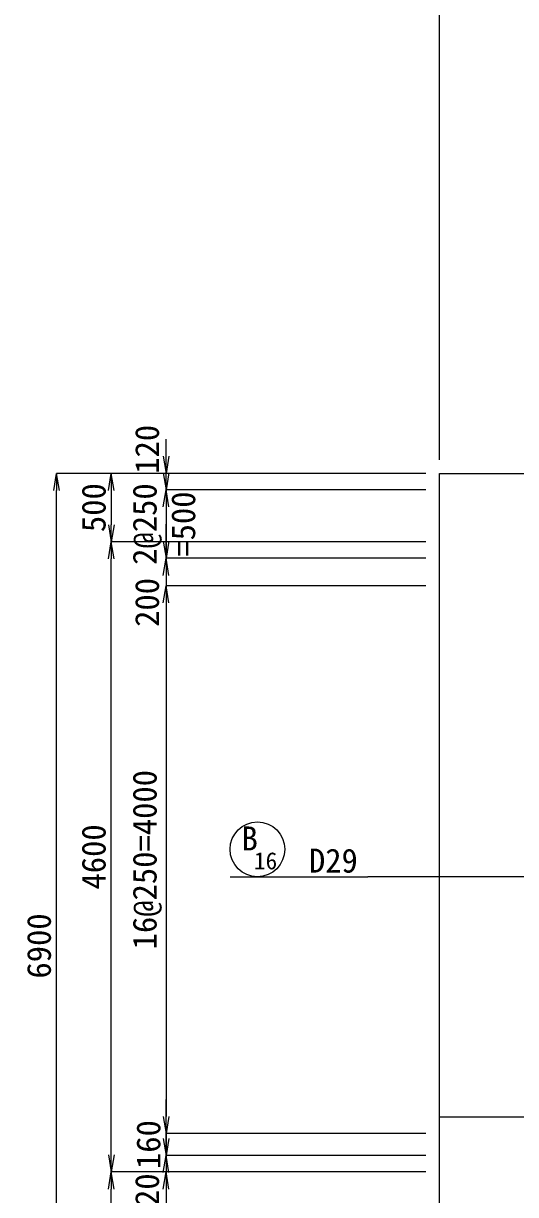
# Model space of a CAD drawing. Header units: millimetres. Extents: x 169470 to 758170, y -17820 to 11880.
# Drawn here: x 268811 to 272408, y -3291 to 5260 of the extents above; entities that cross this region are included whole.
import ezdxf
from ezdxf.enums import TextEntityAlignment as Align

# ---------------------------------------------------------------- set-up
doc = ezdxf.new("R2010")
doc.units = ezdxf.units.MM
doc.header["$LTSCALE"] = 50
doc.header["$PDSIZE"] = 300
doc.layers.get('Defpoints').update_dxf_attribs({"color": 151})
for name, color, linetype, lineweight in [('D-BGD', 7, 'Continuous', 13), ('D-STR-DIM', 7, 'Continuous', 13), ('D-STR-HTXT', 7, 'Continuous', 13), ('D-STR-TXT', 7, 'Continuous', 13)]:
    doc.layers.add(name, color=color, linetype=linetype, lineweight=lineweight)
doc.styles.add('MS ゴシック', font='MS Gothic.ttf')
doc.styles.add('YOKO_GOTHIC', font='MS Gothic.ttf')
doc.dimstyles.new('DIM-50', dxfattribs={"dimscale": 50, "dimtxt": 3.5, "dimasz": 2.5, "dimexe": 0, "dimexo": 2, "dimgap": 0.8, "dimtad": 1, "dimdec": 0, "dimzin": 1, "dimdsep": 46, "dimtxsty": 'MS ゴシック', "dimblk": 'OPEN', "dimcen": 0.1, "dimclrd": 256, "dimclre": 256, "dimclrt": 256, "dimaunit": 1, "dimadec": 3, "dimazin": 0, "dimtfac": 1, "dimtdec": 0, "dimtix": 1, "dimtmove": 2, "dimatfit": 3, "dimldrblk": 'OPEN', "dimfxl": 1, "dimlwd": -1, "dimlwe": -1, "dimarcsym": 2})
doc.dimstyles.new('S50', dxfattribs={"dimscale": 50, "dimtxt": 3.5, "dimasz": 2, "dimexe": 1, "dimexo": 1, "dimgap": 1, "dimtad": 1, "dimdec": 0, "dimzin": 1, "dimdsep": 46, "dimtxsty": 'YOKO_GOTHIC', "dimblk": 'OPEN', "dimcen": 0, "dimclrd": 256, "dimclre": 256, "dimclrt": 256, "dimaunit": 1, "dimadec": 3, "dimazin": 0, "dimtfac": 1, "dimtdec": 0, "dimtix": 1, "dimtmove": 2, "dimatfit": 3, "dimldrblk": 'OPEN', "dimfxl": 1, "dimlwd": -1, "dimlwe": -1, "dimarcsym": 0})

# ---------------------------------------------------------------- blocks, each defined once
blk = doc.blocks.new('_Open')
at = {"color": 0, "linetype": 'ByBlock', "lineweight": -2}
for p, q in [((-1, 0.167), (0, 0)), ((-1, -0.167), (0, 0)), ((0, 0), (-1, 0))]:
    blk.add_line(p, q, dxfattribs=at)
blk = doc.blocks.new('*D891')
at = {"layer": 'D-STR-DIM', "transparency": 16777216}
for p, q in [((271753, 1974.7), (269053, 1974.7)), ((269053, -4800.6), (269053, 1849.7)), ((271753, -4925.6), (269053, -4925.6))]:
    blk.add_line(p, q, dxfattribs=at)
at = {"layer": 'Defpoints', "color": 0, "transparency": 16777216}
for p in [(269053, 1974.7), (271853, 1974.7), (271853, -4925.6)]:
    blk.add_point(p, dxfattribs=at)
at = {"layer": 'D-STR-DIM', "transparency": 16777216, "xscale": 125, "yscale": 125, "zscale": 125}
for p, rotation in [((269053, 1974.7), 90), ((269053, -4925.6), 270)]:
    blk.add_blockref('_Open', p, dxfattribs=dict(at, rotation=rotation))
at = {"layer": 'D-STR-DIM', "transparency": 16777216, "insert": (268925.5, -1475.5), "char_height": 175, "attachment_point": 5, "rotation": 90, "style": 'MS ゴシック'}
blk.add_mtext('6900', dxfattribs=at)
blk = doc.blocks.new('*D893')
at = {"layer": 'D-STR-DIM', "transparency": 16777216}
for p, q in [((271753, -3125.6), (269453, -3125.6)), ((269453, -3900.6), (269453, -3250.6)), ((271753, -4025.6), (269453, -4025.6))]:
    blk.add_line(p, q, dxfattribs=at)
at = {"layer": 'Defpoints', "color": 0, "transparency": 16777216}
for p in [(269453, -3125.6), (271853, -3125.6), (271853, -4025.6)]:
    blk.add_point(p, dxfattribs=at)
at = {"layer": 'D-STR-DIM', "transparency": 16777216, "xscale": 125, "yscale": 125, "zscale": 125}
for p, rotation in [((269453, -3125.6), 90), ((269453, -4025.6), 270)]:
    blk.add_blockref('_Open', p, dxfattribs=dict(at, rotation=rotation))
at = {"layer": 'D-STR-DIM', "transparency": 16777216, "insert": (269325.5, -3575.6), "char_height": 175, "attachment_point": 5, "rotation": 90, "style": 'MS ゴシック'}
blk.add_mtext('900', dxfattribs=at)
blk = doc.blocks.new('*D894')
at = {"layer": 'D-STR-DIM', "transparency": 16777216}
for p, q in [((271753, 1474.7), (269453, 1474.7)), ((269453, -3000.6), (269453, 1349.7)), ((271753, -3125.6), (269453, -3125.6))]:
    blk.add_line(p, q, dxfattribs=at)
at = {"layer": 'Defpoints', "color": 0, "transparency": 16777216}
for p in [(269453, 1474.7), (271853, 1474.7), (271853, -3125.6)]:
    blk.add_point(p, dxfattribs=at)
at = {"layer": 'D-STR-DIM', "transparency": 16777216, "xscale": 125, "yscale": 125, "zscale": 125}
for p, rotation in [((269453, 1474.7), 90), ((269453, -3125.6), 270)]:
    blk.add_blockref('_Open', p, dxfattribs=dict(at, rotation=rotation))
at = {"layer": 'D-STR-DIM', "transparency": 16777216, "insert": (269325.5, -825.5), "char_height": 175, "attachment_point": 5, "rotation": 90, "style": 'MS ゴシック'}
blk.add_mtext('4600', dxfattribs=at)
blk = doc.blocks.new('*D895')
at = {"layer": 'D-STR-DIM', "transparency": 16777216}
for p, q in [((269853, 1479.7), (269853, 1604.7)), ((271753, 1354.7), (269853, 1354.7)), ((269853, 1354.7), (269853, 1154.7)), ((271753, 1154.7), (269853, 1154.7)), ((269853, 1029.7), (269853, 904.7))]:
    blk.add_line(p, q, dxfattribs=at)
at = {"layer": 'Defpoints', "color": 0, "transparency": 16777216}
for p in [(271853, 1354.7), (269853, 1154.7), (271853, 1154.7)]:
    blk.add_point(p, dxfattribs=at)
at = {"layer": 'D-STR-DIM', "transparency": 16777216, "xscale": 125, "yscale": 125, "zscale": 125}
for p, rotation in [((269853, 1354.7), 270), ((269853, 1154.7), 90)]:
    blk.add_blockref('_Open', p, dxfattribs=dict(at, rotation=rotation))
at = {"layer": 'D-STR-DIM', "transparency": 16777216, "insert": (269715.5, 1032.6), "char_height": 175, "attachment_point": 5, "rotation": 90, "style": 'MS ゴシック'}
blk.add_mtext('200', dxfattribs=at)
blk = doc.blocks.new('*D896')
at = {"layer": 'D-STR-DIM', "transparency": 16777216}
for p, q in [((271753, 1154.7), (269853, 1154.7)), ((269853, 1029.7), (269853, -2720.6)), ((271753, -2845.6), (269853, -2845.6))]:
    blk.add_line(p, q, dxfattribs=at)
at = {"layer": 'Defpoints', "color": 0, "transparency": 16777216}
for p in [(271853, 1154.7), (269853, -2845.6), (271853, -2845.6)]:
    blk.add_point(p, dxfattribs=at)
at = {"layer": 'D-STR-DIM', "transparency": 16777216, "xscale": 125, "yscale": 125, "zscale": 125}
for p, rotation in [((269853, 1154.7), 90), ((269853, -2845.6), 270)]:
    blk.add_blockref('_Open', p, dxfattribs=dict(at, rotation=rotation))
at = {"layer": 'D-STR-DIM', "transparency": 16777216, "insert": (269716.1, -845.5), "char_height": 175, "attachment_point": 5, "rotation": 90, "style": 'MS ゴシック'}
blk.add_mtext('16@250=4000', dxfattribs=at)
blk = doc.blocks.new('*D897')
at = {"layer": 'D-STR-DIM', "transparency": 16777216}
for p, q in [((269853, -2720.6), (269853, -2595.6)), ((271753, -2845.6), (269853, -2845.6)), ((269853, -2845.6), (269853, -3005.6)), ((271753, -3005.6), (269853, -3005.6)), ((269853, -3130.6), (269853, -3255.6))]:
    blk.add_line(p, q, dxfattribs=at)
at = {"layer": 'Defpoints', "color": 0, "transparency": 16777216}
for p in [(271853, -2845.6), (269853, -3005.6), (271853, -3005.6)]:
    blk.add_point(p, dxfattribs=at)
at = {"layer": 'D-STR-DIM', "transparency": 16777216, "xscale": 125, "yscale": 125, "zscale": 125}
for p, rotation in [((269853, -2845.6), 270), ((269853, -3005.6), 90)]:
    blk.add_blockref('_Open', p, dxfattribs=dict(at, rotation=rotation))
at = {"layer": 'D-STR-DIM', "transparency": 16777216, "insert": (269725.5, -2925.6), "char_height": 175, "attachment_point": 5, "rotation": 90, "style": 'MS ゴシック'}
blk.add_mtext('160', dxfattribs=at)
blk = doc.blocks.new('*D898')
at = {"layer": 'D-STR-DIM', "transparency": 16777216}
for p, q in [((269853, 2099.7), (269853, 2224.7)), ((271753, 1974.7), (269853, 1974.7)), ((269853, 1854.7), (269853, 1974.7)), ((271753, 1854.7), (269853, 1854.7)), ((269853, 1729.7), (269853, 1604.7))]:
    blk.add_line(p, q, dxfattribs=at)
at = {"layer": 'Defpoints', "color": 0, "transparency": 16777216}
for p in [(269853, 1974.7), (271853, 1974.7), (271853, 1854.7)]:
    blk.add_point(p, dxfattribs=at)
at = {"layer": 'D-STR-DIM', "transparency": 16777216, "xscale": 125, "yscale": 125, "zscale": 125}
for p, rotation in [((269853, 1974.7), 270), ((269853, 1854.7), 90)]:
    blk.add_blockref('_Open', p, dxfattribs=dict(at, rotation=rotation))
at = {"layer": 'D-STR-DIM', "transparency": 16777216, "insert": (269715.5, 2150.6), "char_height": 175, "attachment_point": 5, "rotation": 90, "style": 'MS ゴシック'}
blk.add_mtext('120', dxfattribs=at)
blk = doc.blocks.new('*D1936')
at = {"layer": 'D-STR-DIM', "transparency": 16777216}
for p, q in [((271753, 1974.7), (269453, 1974.7)), ((269453, 1849.7), (269453, 1599.7)), ((271753, 1474.7), (269453, 1474.7))]:
    blk.add_line(p, q, dxfattribs=at)
at = {"layer": 'Defpoints', "color": 0, "transparency": 16777216}
for p in [(271853, 1974.7), (269453, 1474.7), (271853, 1474.7)]:
    blk.add_point(p, dxfattribs=at)
at = {"layer": 'D-STR-DIM', "transparency": 16777216, "xscale": 125, "yscale": 125, "zscale": 125}
for p, rotation in [((269453, 1974.7), 90), ((269453, 1474.7), 270)]:
    blk.add_blockref('_Open', p, dxfattribs=dict(at, rotation=rotation))
at = {"layer": 'D-STR-DIM', "transparency": 16777216, "insert": (269325.5, 1724.7), "char_height": 175, "attachment_point": 5, "rotation": 90, "style": 'MS ゴシック'}
blk.add_mtext('500', dxfattribs=at)
blk = doc.blocks.new('*D1073')
at = {"layer": 'D-STR-DIM', "transparency": 16777216}
for p, q in [((271853, 2074.7), (271853, 5758.3)), ((271978, 5758.3), (276528, 5758.3)), ((276653, 2074.7), (276653, 5758.3))]:
    blk.add_line(p, q, dxfattribs=at)
at = {"layer": 'Defpoints', "color": 0, "transparency": 16777216}
for p in [(276653, 5758.3), (271853, 1974.7), (276653, 1974.7)]:
    blk.add_point(p, dxfattribs=at)
at = {"layer": 'D-STR-DIM', "transparency": 16777216, "xscale": 125, "yscale": 125, "zscale": 125, "rotation": 180}
blk.add_blockref('_Open', (271853, 5758.3), dxfattribs=at)
at = {"layer": 'D-STR-DIM', "transparency": 16777216, "xscale": 125, "yscale": 125, "zscale": 125}
blk.add_blockref('_Open', (276653, 5758.3), dxfattribs=at)
at = {"layer": 'D-STR-DIM', "transparency": 16777216, "insert": (274253, 5885.8), "char_height": 175, "attachment_point": 5, "style": 'MS ゴシック'}
blk.add_mtext('4800', dxfattribs=at)
blk = doc.blocks.new('*D1082')
at = {"layer": 'D-STR-DIM', "transparency": 16777216}
for p, q in [((269853, -2880.6), (269853, -2755.6)), ((271753, -3005.6), (269853, -3005.6)), ((269853, -3005.6), (269853, -3125.6)), ((271753, -3125.6), (269853, -3125.6)), ((269853, -3250.6), (269853, -3375.6))]:
    blk.add_line(p, q, dxfattribs=at)
at = {"layer": 'Defpoints', "color": 0, "transparency": 16777216}
for p in [(271853, -3005.6), (269853, -3125.6), (271853, -3125.6)]:
    blk.add_point(p, dxfattribs=at)
at = {"layer": 'D-STR-DIM', "transparency": 16777216, "xscale": 125, "yscale": 125, "zscale": 125}
for p, rotation in [((269853, -3005.6), 270), ((269853, -3125.6), 90)]:
    blk.add_blockref('_Open', p, dxfattribs=dict(at, rotation=rotation))
at = {"layer": 'D-STR-DIM', "transparency": 16777216, "insert": (269715.5, -3314.3), "char_height": 175, "attachment_point": 5, "rotation": 90, "style": 'MS ゴシック'}
blk.add_mtext('120', dxfattribs=at)
blk = doc.blocks.new('*D1950')
at = {"layer": 'D-STR-DIM', "transparency": 16777216}
for p, q in [((271853, 2074.7), (271853, 5358.3)), ((272728, 5358.3), (271978, 5358.3)), ((272853, 2074.7), (272853, 5358.3))]:
    blk.add_line(p, q, dxfattribs=at)
at = {"layer": 'Defpoints', "color": 0, "transparency": 16777216}
for p in [(271853, 5358.3), (271853, 1974.7), (272853, 1974.7)]:
    blk.add_point(p, dxfattribs=at)
at = {"layer": 'D-STR-DIM', "transparency": 16777216, "xscale": 125, "yscale": 125, "zscale": 125, "rotation": 180}
blk.add_blockref('_Open', (271853, 5358.3), dxfattribs=at)
at = {"layer": 'D-STR-DIM', "transparency": 16777216, "xscale": 125, "yscale": 125, "zscale": 125}
blk.add_blockref('_Open', (272853, 5358.3), dxfattribs=at)
at = {"layer": 'D-STR-DIM', "transparency": 16777216, "insert": (272353, 5485.8), "char_height": 175, "attachment_point": 5, "style": 'MS ゴシック'}
blk.add_mtext('1000', dxfattribs=at)
blk = doc.blocks.new('*D1299')
at = {"layer": 'D-STR-DIM', "transparency": 16777216}
for p, q in [((269853, 1979.7), (269853, 2104.7)), ((271753, 1854.7), (269853, 1854.7)), ((269853, 1854.7), (269853, 1354.7)), ((271753, 1354.7), (269853, 1354.7)), ((269853, 1229.7), (269853, 1104.7))]:
    blk.add_line(p, q, dxfattribs=at)
at = {"layer": 'Defpoints', "color": 0, "transparency": 16777216}
for p in [(271853, 1854.7), (269853, 1354.7), (271853, 1354.7)]:
    blk.add_point(p, dxfattribs=at)
at = {"layer": 'D-STR-DIM', "transparency": 16777216, "xscale": 125, "yscale": 125, "zscale": 125}
for p, rotation in [((269853, 1854.7), 270), ((269853, 1354.7), 90)]:
    blk.add_blockref('_Open', p, dxfattribs=dict(at, rotation=rotation))
at = {"layer": 'D-STR-DIM', "transparency": 16777216, "char_height": 175, "attachment_point": 5, "rotation": 90, "style": 'MS ゴシック'}
for s, insert in [('2@250', (269716.1, 1604.7)), ('=500', (269980.5, 1604.7))]:
    blk.add_mtext(s, dxfattribs=dict(at, insert=insert))

msp = doc.modelspace()

# ---------------------------------------------------------------- linework, layer by layer
at = {"layer": 'D-BGD'}
for p, q in [((271852.96, -4925.61), (271852.96, 1974.68)), ((271852.96, 1974.68), (273552.96, 1974.68)), ((272852.96, -2725.61), (271852.96, -2725.61))]:
    msp.add_line(p, q, dxfattribs=at)
at = {"layer": 'D-STR-HTXT'}
msp.add_line((270321.4, -969.97), (271327.96, -969.97), dxfattribs=at)
at = {"layer": 'D-STR-HTXT', "color": 4}
msp.add_circle((270521.4, -769.97), 200, dxfattribs=at)

# ---------------------------------------------------------------- texts
at = {"layer": 'D-STR-TXT', "color": 4, "style": 'YOKO_GOTHIC'}
for s, height, p in [('B', 175, (270465.13, -778.29)), ('16', 125, (270580.79, -916.09))]:
    msp.add_text(s, height=height, dxfattribs=at).set_placement(p, align=Align.CENTER)
msp.add_text('D29', height=175, dxfattribs=at).set_placement((270897.92, -939.97))

# ---------------------------------------------------------------- dimensions: what is measured, and where the dimension line sits
at = {"layer": 'D-STR-DIM'}
for base, p1, p2, picture, middle in [((276652.96, 5758.33), (271852.96, 1974.68), (276652.96, 1974.68), '*D1073', (274252.96, 5885.83)), ((271852.96, 5358.33), (272852.96, 1974.68), (271852.96, 1974.68), '*D1950', (272352.96, 5485.83))]:
    dim = msp.add_linear_dim(base=base, p1=p1, p2=p2, dimstyle='DIM-50', dxfattribs=at)
    dim.commit()
    dim.dimension.update_dxf_attribs({"geometry": picture, "text_midpoint": middle})
for base, p1, p2, picture, middle in [((269852.96, 1974.68), (271852.96, 1854.68), (271852.96, 1974.68), '*D898', (269715.46, 2150.63)), ((269852.96, 1154.68), (271852.96, 1354.68), (271852.96, 1154.68), '*D895', (269715.46, 1032.65)), ((269852.96, -3125.61), (271852.96, -3005.61), (271852.96, -3125.61), '*D1082', (269715.46, -3314.28))]:
    dim = msp.add_linear_dim(base=base, p1=p1, p2=p2, angle=90, dimstyle='DIM-50', dxfattribs=at)
    dim.commit()
    dim.dimension.update_dxf_attribs({"geometry": picture, "text_midpoint": middle, "dimtype": 160})
for base, p1, p2, text, picture, middle in [((269852.96, 1354.68), (271852.96, 1854.68), (271852.96, 1354.68), '2@250\\X=<>', '*D1299', (269852.96, 1604.68)), ((269852.96, -2845.61), (271852.96, 1154.68), (271852.96, -2845.61), '16@250=<>', '*D896', (269716.14, -845.46))]:
    dim = msp.add_linear_dim(base=base, p1=p1, p2=p2, angle=90, text=text, dimstyle='DIM-50', dxfattribs=at)
    dim.commit()
    dim.dimension.update_dxf_attribs({"geometry": picture, "text_midpoint": middle})
for base, p1, p2, picture, middle in [((269052.96, 1974.68), (271852.96, -4925.61), (271852.96, 1974.68), '*D891', (268925.46, -1475.46)), ((269452.96, 1474.68), (271852.96, 1974.68), (271852.96, 1474.68), '*D1936', (269325.46, 1724.68)), ((269452.96, 1474.68), (271852.96, -3125.61), (271852.96, 1474.68), '*D894', (269325.46, -825.46)), ((269852.96, -3005.61), (271852.96, -2845.61), (271852.96, -3005.61), '*D897', (269725.46, -2925.61)), ((269452.96, -3125.61), (271852.96, -4025.61), (271852.96, -3125.61), '*D893', (269325.46, -3575.61))]:
    dim = msp.add_linear_dim(base=base, p1=p1, p2=p2, angle=90, dimstyle='DIM-50', dxfattribs=at)
    dim.commit()
    dim.dimension.update_dxf_attribs({"geometry": picture, "text_midpoint": middle})

# ---------------------------------------------------------------- leaders
at = {"layer": 'D-STR-HTXT'}
msp.add_leader([(274002.96, -969.97), (271327.96, -969.97)], dimstyle='S50', dxfattribs=at)

doc.saveas('drawing.dxf')
